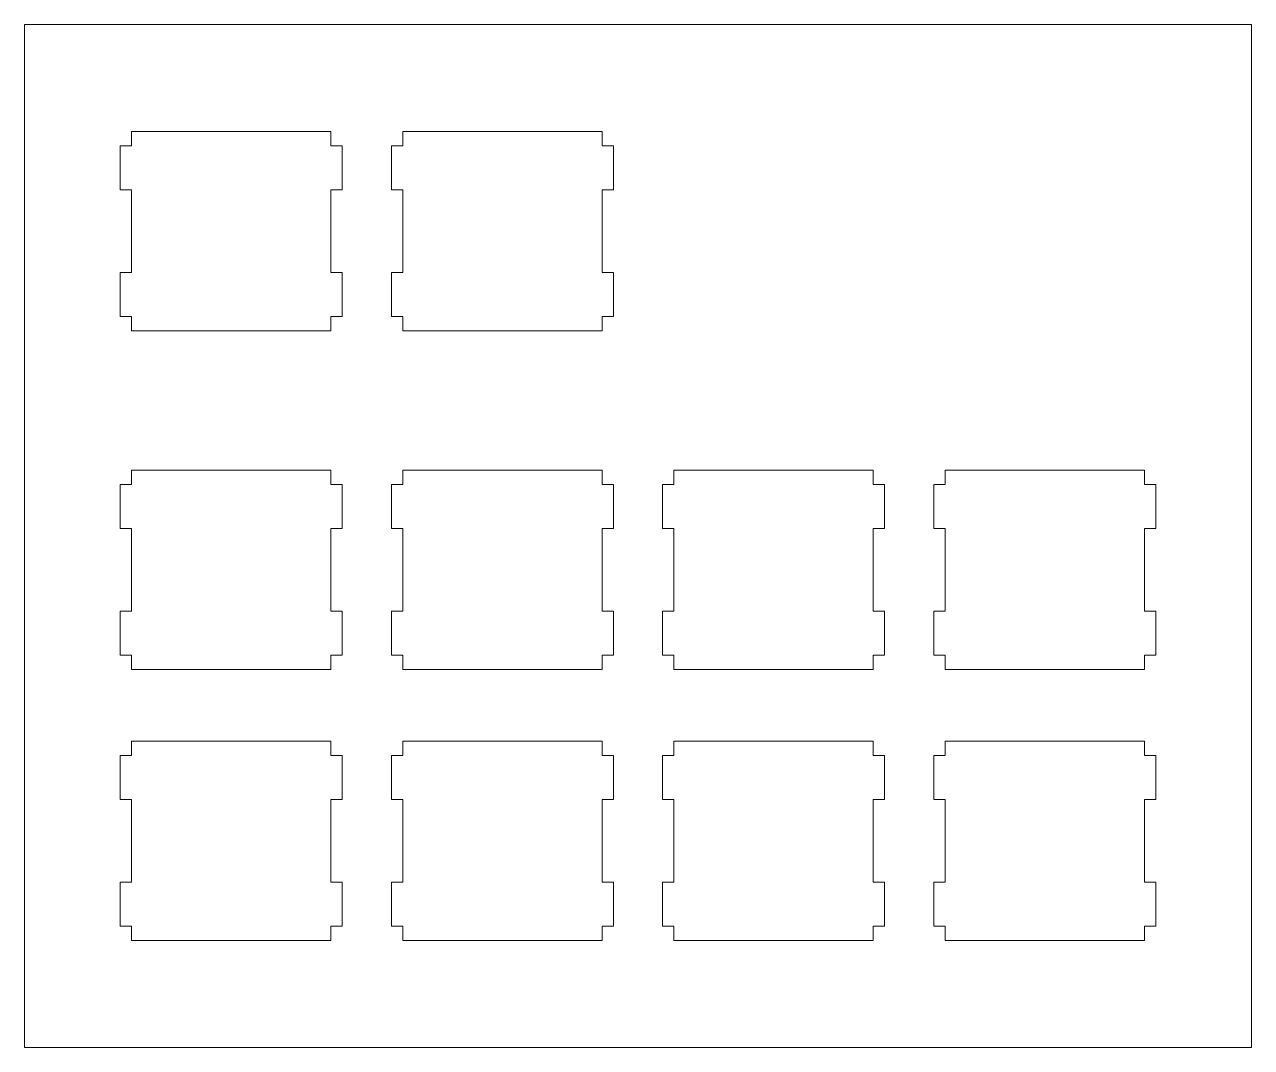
# Model space of a CAD drawing. Header units: inches. Extents: x 5 to 91.2, y 5 to 76.9.
import ezdxf

# ---------------------------------------------------------------- set-up
doc = ezdxf.new("R2010")
doc.units = ezdxf.units.IN
doc.header["$MEASUREMENT"] = 0
doc.layers.add('Layer 1', color=7, linetype='Continuous')

msp = doc.modelspace()

# ---------------------------------------------------------------- linework, layer by layer
at = {"layer": 'Layer 1', "color": 7, "lineweight": 5, "true_color": 0xffffff}
for points in [[(91.201, 5), (5, 5), (5, 76.913), (91.201, 76.913), (91.201, 5)], [(12.524, 69.389), (12.524, 68.389), (11.724, 68.389), (11.724, 65.288), (12.524, 65.288), (12.524, 59.489), (11.724, 59.489), (11.724, 56.388), (12.524, 56.388), (12.524, 55.388), (26.525, 55.388), (26.525, 56.388), (27.325, 56.388), (27.325, 59.489), (26.525, 59.489), (26.525, 65.288), (27.325, 65.288), (27.325, 68.389), (26.525, 68.389), (26.525, 69.389), (12.524, 69.389)], [(31.575, 69.389), (31.575, 68.389), (30.775, 68.389), (30.775, 65.288), (31.575, 65.288), (31.575, 59.489), (30.775, 59.489), (30.775, 56.388), (31.575, 56.388), (31.575, 55.388), (45.575, 55.388), (45.575, 56.388), (46.375, 56.388), (46.375, 59.489), (45.575, 59.489), (45.575, 65.288), (46.375, 65.288), (46.375, 68.389), (45.575, 68.389), (45.575, 69.389), (31.575, 69.389)], [(12.524, 45.576), (12.524, 44.576), (11.724, 44.576), (11.724, 41.476), (12.524, 41.476), (12.524, 35.676), (11.724, 35.676), (11.724, 32.576), (12.524, 32.576), (12.524, 31.576), (26.525, 31.576), (26.525, 32.576), (27.325, 32.576), (27.325, 35.676), (26.525, 35.676), (26.525, 41.476), (27.325, 41.476), (27.325, 44.576), (26.525, 44.576), (26.525, 45.576), (12.524, 45.576)], [(31.575, 45.576), (31.575, 44.576), (30.775, 44.576), (30.775, 41.476), (31.575, 41.476), (31.575, 35.676), (30.775, 35.676), (30.775, 32.576), (31.575, 32.576), (31.575, 31.576), (45.575, 31.576), (45.575, 32.576), (46.375, 32.576), (46.375, 35.676), (45.575, 35.676), (45.575, 41.476), (46.375, 41.476), (46.375, 44.576), (45.575, 44.576), (45.575, 45.576), (31.575, 45.576)], [(50.625, 45.576), (50.625, 44.576), (49.825, 44.576), (49.825, 41.476), (50.625, 41.476), (50.625, 35.676), (49.825, 35.676), (49.825, 32.576), (50.625, 32.576), (50.625, 31.576), (64.625, 31.576), (64.625, 32.576), (65.425, 32.576), (65.425, 35.676), (64.625, 35.676), (64.625, 41.476), (65.425, 41.476), (65.425, 44.576), (64.625, 44.576), (64.625, 45.576), (50.625, 45.576)], [(69.675, 45.576), (69.675, 44.576), (68.875, 44.576), (68.875, 41.476), (69.675, 41.476), (69.675, 35.676), (68.875, 35.676), (68.875, 32.576), (69.675, 32.576), (69.675, 31.576), (83.675, 31.576), (83.675, 32.576), (84.475, 32.576), (84.475, 35.676), (83.675, 35.676), (83.675, 41.476), (84.475, 41.476), (84.475, 44.576), (83.675, 44.576), (83.675, 45.576), (69.675, 45.576)], [(12.524, 26.526), (12.524, 25.526), (11.724, 25.526), (11.724, 22.426), (12.524, 22.426), (12.524, 16.626), (11.724, 16.626), (11.724, 13.526), (12.524, 13.526), (12.524, 12.526), (26.525, 12.526), (26.525, 13.526), (27.325, 13.526), (27.325, 16.626), (26.525, 16.626), (26.525, 22.426), (27.325, 22.426), (27.325, 25.526), (26.525, 25.526), (26.525, 26.526), (12.524, 26.526)], [(31.575, 26.526), (31.575, 25.526), (30.775, 25.526), (30.775, 22.426), (31.575, 22.426), (31.575, 16.626), (30.775, 16.626), (30.775, 13.526), (31.575, 13.526), (31.575, 12.526), (45.575, 12.526), (45.575, 13.526), (46.375, 13.526), (46.375, 16.626), (45.575, 16.626), (45.575, 22.426), (46.375, 22.426), (46.375, 25.526), (45.575, 25.526), (45.575, 26.526), (31.575, 26.526)], [(50.625, 26.526), (50.625, 25.526), (49.825, 25.526), (49.825, 22.426), (50.625, 22.426), (50.625, 16.626), (49.825, 16.626), (49.825, 13.526), (50.625, 13.526), (50.625, 12.526), (64.625, 12.526), (64.625, 13.526), (65.425, 13.526), (65.425, 16.626), (64.625, 16.626), (64.625, 22.426), (65.425, 22.426), (65.425, 25.526), (64.625, 25.526), (64.625, 26.526), (50.625, 26.526)], [(69.675, 26.526), (69.675, 25.526), (68.875, 25.526), (68.875, 22.426), (69.675, 22.426), (69.675, 16.626), (68.875, 16.626), (68.875, 13.526), (69.675, 13.526), (69.675, 12.526), (83.675, 12.526), (83.675, 13.526), (84.475, 13.526), (84.475, 16.626), (83.675, 16.626), (83.675, 22.426), (84.475, 22.426), (84.475, 25.526), (83.675, 25.526), (83.675, 26.526), (69.675, 26.526)]]:
    msp.add_lwpolyline(points, dxfattribs=at)

doc.saveas('drawing.dxf')
